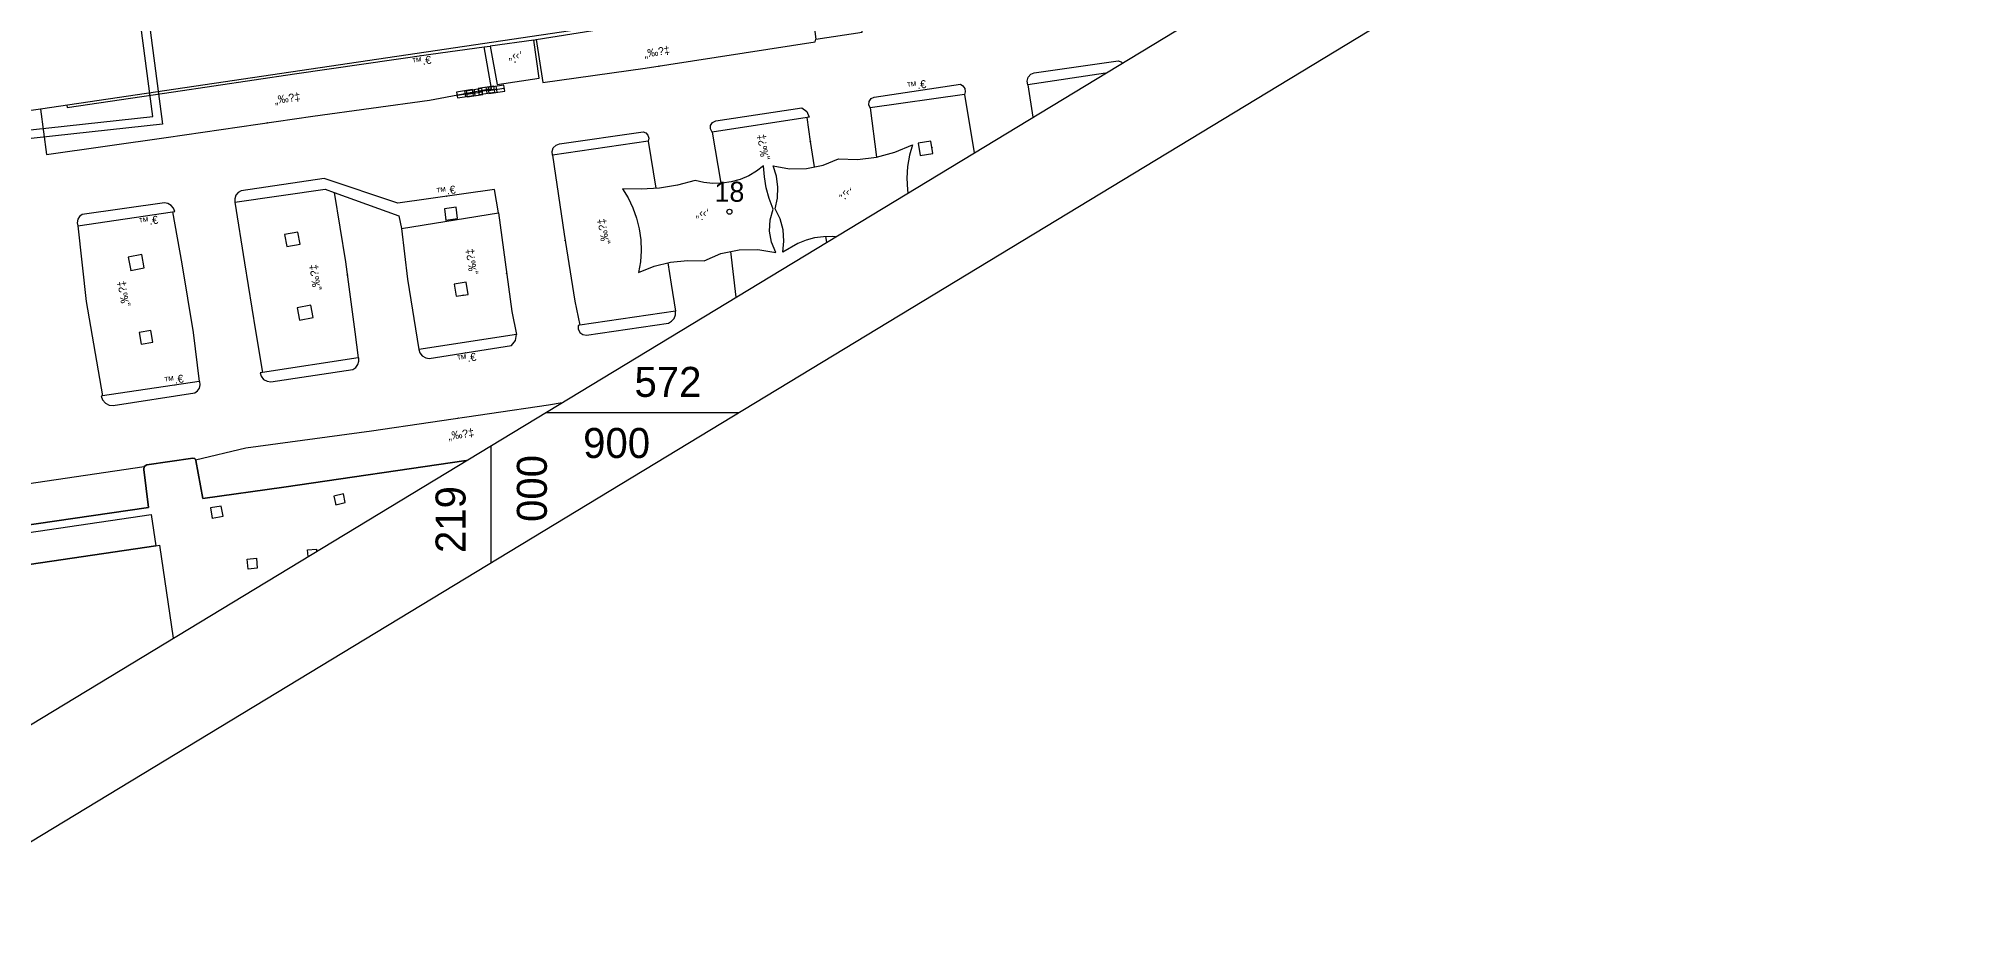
# Model space of a CAD drawing. Header units: metres. Extents: x 218299 to 220222, y 572714 to 574340.
# Drawn here: x 218954.7 to 219147, y 572848 to 572937.4 of the extents above; entities that cross this region are included whole.
import ezdxf
from ezdxf.enums import TextEntityAlignment as Align

# ---------------------------------------------------------------- set-up
doc = ezdxf.new("R2010")
doc.units = ezdxf.units.M
doc.header["$MEASUREMENT"] = 0
for name, color, linetype in [('1201', 7, 'Continuous'), ('1202', 7, 'Continuous'), ('1603', 44, 'Continuous'), ('6081', 1, 'CABLEUNDEXIST03'), ('A_POINTS', 2, 'Continuous'), ('M2200', 253, 'Continuous'), ('M2201', 253, 'Continuous'), ('M2207', 253, 'Continuous'), ('M2401', 7, 'Continuous'), ('M2404', 7, 'Continuous'), ('M2430', 253, 'Continuous'), ('M2602', 253, 'Continuous'), ('M4903', 253, 'Continuous'), ('M5250', 253, 'Continuous')]:
    doc.layers.add(name, color=color, linetype=linetype)
doc.styles.add('HEBTXT', font='HEBTXT')
doc.styles.add('MAVAT_HEBTXT', font='HEBTXT')
doc.linetypes.add('CABLEUNDEXIST03', pattern='A,3.5,[222,elecad.shx,S=0.01,R=0,X=0,Y=0],1.5', length=5)

# ---------------------------------------------------------------- blocks, each defined once
blk = doc.blocks.new('1603')
at = {"layer": 'A_POINTS'}
blk.add_circle((0, 0), 0.25, dxfattribs=at)
at = {"color": 0, "style": 'HEBTXT'}
blk.add_attdef('PARCEL_NUM', text='', height=2, dxfattribs=at).set_placement((0, 1), align=Align.CENTER)
at = {"color": 0, "style": 'HEBTXT', "flags": 1}
blk.add_attdef('LOT_NUM', text='', height=2, dxfattribs=at).set_placement((0, -2.5), align=Align.CENTER)
blk = doc.blocks.new('M2404')
blk.add_circle((0, 0), 0.025)
at = {"style": 'MAVAT_HEBTXT'}
blk.add_attdef('NAME', text='', height=0.8, dxfattribs=at).set_placement((0, 1.59), align=Align.MIDDLE)
blk = doc.blocks.new('M2207')
blk.add_circle((0, 0), 0.025)
at = {"style": 'MAVAT_HEBTXT'}
blk.add_attdef('NAME', text='', height=0.8, dxfattribs=at).set_placement((0, 1.59), align=Align.MIDDLE)
blk = doc.blocks.new('M5250')
blk.add_circle((0, 0), 0.025)
at = {"style": 'MAVAT_HEBTXT'}
blk.add_attdef('NAME', text='', height=0.8, dxfattribs=at).set_placement((0, 1.25), align=Align.MIDDLE)
blk = doc.blocks.new('M2430')
blk.add_circle((0, 0), 0.025)
at = {"style": 'MAVAT_HEBTXT'}
blk.add_attdef('NAME', text='', height=0.8, dxfattribs=at).set_placement((0, 1.25), align=Align.MIDDLE)
blk = doc.blocks.new('M4903')
blk.add_lwpolyline([(-1.6, -0.59), (1.6, -0.59), (1.6, 0.62), (-1.6, 0.62)], close=True)
for points in [[(-1.57, 0), (1.57, 0)], [(0, 0.62), (0, -0.59)]]:
    blk.add_lwpolyline(points)
at = {"style": 'MAVAT_HEBTXT', "flags": 1}
for tag, p in [('MARK', (0, 1.87)), ('IL', (0, -6.97))]:
    blk.add_attdef(tag, text='', height=0.8, dxfattribs=at).set_placement(p, align=Align.MIDDLE)
at = {"style": 'MAVAT_HEBTXT'}
for tag, p in [('HEIGHT', (0, -1.84)), ('NAME', (0, -4.41))]:
    blk.add_attdef(tag, text='', height=0.8, dxfattribs=at).set_placement(p, align=Align.MIDDLE)
blk = doc.blocks.new('111')
at = {"layer": 'M2200'}
blk.add_polyline3d([(218922.98, 572849.98, 568.72), (218921.54, 572849.77, 568.72), (218921.51, 572849.77, 568.72), (218921.39, 572849.75, 568.72), (218921.29, 572850.43, 568.73), (218917.03, 572879.37, 569.08), (218917.4, 572879.43, 569.08), (218966.48, 572886.66, 569.08), (218966.85, 572886.71, 569.08), (218968.22, 572877.42, 568.97)], dxfattribs=at)
at = {"layer": 'M2201'}
blk.add_polyline3d([(219043.55, 572943.47, 562.78), (218954.94, 572930.34, 562.78), (218953.06, 572930.06, 562.78)], dxfattribs=at)
at = {"layer": 'M2207'}
for points in [[(219004.26, 572937.25, 560.89), (219004.26, 572937.25, 560.89), (218999.89, 572936.64, 560.89), (218999.89, 572936.64, 560.89), (219000.61, 572932.81, 560.89), (219004.79, 572933.42, 560.89), (219004.26, 572937.25, 560.89)], [(219027.23, 572924.67, 563.05), (219026.53, 572924.13, 563.05), (219025.75, 572923.67, 563.05), (219024.9, 572923.31, 563.05), (219024, 572923.06, 563.05), (219023.08, 572922.92, 563.05), (219022.16, 572922.91, 563.05), (219021.25, 572923.01, 563.05), (219020.39, 572923.21, 563.05), (219018.63, 572922.74, 562.89), (219016.81, 572922.44, 562.74), (219014.98, 572922.32, 562.62), (219013.14, 572922.38, 562.51), (219013.7, 572921.46, 562.5), (219014.17, 572920.48, 562.49), (219014.54, 572919.44, 562.49), (219014.8, 572918.36, 562.51), (219014.95, 572917.26, 562.54), (219014.99, 572916.16, 562.58), (219014.91, 572915.07, 562.63), (219014.73, 572914.01, 562.69), (219016.29, 572914.62, 562.8), (219017.94, 572915.03, 562.96), (219019.61, 572915.21, 563.17), (219021.28, 572915.17, 563.41), (219022.96, 572915.88, 563.41), (219024.79, 572916.27, 563.41), (219026.65, 572916.31, 563.41), (219028.45, 572916, 563.41), (219028.01, 572917.02, 563.52), (219027.81, 572918.13, 563.62), (219027.88, 572919.27, 563.71), (219028.2, 572920.33, 563.77), (219027.79, 572921.39, 563.72), (219027.49, 572922.48, 563.58), (219027.31, 572923.58, 563.35)], [(218966.48, 572886.66, 563.59), (218917.4, 572879.43, 563.23), (218916.94, 572882.54, 563.23), (218919.67, 572882.95, 563.25), (218966.02, 572889.78, 563.59), (218966.48, 572886.66, 563.59)]]:
    blk.add_polyline3d(points, close=True, dxfattribs=at)
blk.add_polyline3d([(219034.41, 572917.55, 563.31), (219034.09, 572917.6, 563.32), (219033.21, 572917.57, 563.37), (219032.33, 572917.45, 563.42), (219031.47, 572917.22, 563.46), (219030.64, 572916.91, 563.51), (219029.16, 572916.03, 563.59), (219029.27, 572917.14, 563.58), (219029.18, 572918.27, 563.6), (219028.88, 572919.36, 563.67), (219028.39, 572920.35, 563.77), (219028.63, 572921.42, 563.6), (219028.67, 572922.53, 563.42), (219028.52, 572923.62, 563.24), (219028.19, 572924.66, 563.05), (219029.83, 572924.38, 563.05), (219031.52, 572924.4, 563.05), (219033.17, 572924.74, 563.05), (219034.72, 572925.35, 563.05), (219036.61, 572925.31, 562.85), (219038.51, 572925.54, 562.69), (219040.36, 572926.04, 562.58), (219042.11, 572926.78, 562.51), (219041.81, 572925.72, 562.33), (219041.62, 572924.59, 562.21), (219041.55, 572923.43, 562.16), (219041.61, 572922.26, 562.17), (219041.66, 572921.95, 562.19)], dxfattribs=at)
at = {"layer": 'M2401'}
for points in [[(219004.26, 572937.25, 558.46), (219004.5, 572937.29, 558.46), (219010.16, 572938.21, 558.46), (219016.55, 572939.19, 558.46), (219023.93, 572940.23, 558.46), (219031.91, 572941.45, 558.46), (219032.45, 572937.34, 558.37), (219032.45, 572937.34, 558.37), (219037.07, 572938.04, 558.28), (219037.07, 572938.04, 558.28), (219036.48, 572942.17, 558.46), (219044.15, 572943.3, 558.46), (219051.17, 572944.39, 558.46), (219058.3, 572945.47, 558.46), (219060.87, 572945.8, 558.55)], [(218957.58, 572930.73, 558.28), (218957.62, 572930.49, 558.28), (218968.23, 572932.08, 558.46), (218980.35, 572933.88, 558.46), (218993.97, 572935.84, 558.46), (218999.31, 572936.56, 558.46), (218999.89, 572936.64, 558.46)], [(219061.4, 572933.92, 558.79), (219053.65, 572932.78, 558.64), (219053.59, 572933.14, 558.63), (219053.69, 572933.53, 558.65), (219053.95, 572933.83, 558.69), (219054.28, 572933.98, 558.73), (219062.69, 572935.17, 558.82), (219062.98, 572935.05, 558.82), (219063.09, 572934.95, 558.82)], [(219047.31, 572931.79, 558.64), (219037.88, 572930.46, 558.55), (219037.75, 572930.75, 558.55), (219037.77, 572931.11, 558.55), (219037.98, 572931.4, 558.55), (219038.27, 572931.53, 558.55), (219046.91, 572932.83, 558.55), (219047.16, 572932.67, 558.54), (219047.35, 572932.4, 558.56), (219047.39, 572932.07, 558.6), (219047.31, 572931.79, 558.64)], [(219031.79, 572929.53, 558.55), (219031.59, 572929.5, 558.55), (219022.09, 572928.03, 558.55), (219021.91, 572928.35, 558.55), (219021.92, 572928.71, 558.55), (219022.13, 572929.01, 558.55), (219022.46, 572929.15, 558.55), (219031.06, 572930.48, 558.55), (219031.56, 572930.1, 558.55), (219031.79, 572929.53, 558.55)], [(219015.7, 572927.13, 558.46), (219006.13, 572925.74, 558.46), (219006.09, 572926.1, 558.46), (219006.21, 572926.46, 558.46), (219006.49, 572926.74, 558.46), (219006.82, 572926.86, 558.46), (219015.2, 572928.07, 558.46), (219015.46, 572927.95, 558.46), (219015.66, 572927.72, 558.46), (219015.75, 572927.42, 558.46), (219015.7, 572927.13, 558.46)], [(219000.32, 572922.3, 558.64), (218990.65, 572920.94, 558.55), (218983.3, 572923.41, 558.55), (218975.02, 572922.16, 558.55), (218974.72, 572922, 558.56), (218974.48, 572921.72, 558.55), (218974.37, 572921.37, 558.51), (218974.38, 572921.03, 558.46), (218983.41, 572922.32, 558.46), (218984.31, 572921.99, 558.48), (218990.75, 572919.66, 558.55), (218991.02, 572918.4, 558.55), (218991.02, 572918.4, 558.55), (219000.72, 572919.97, 558.55), (219000.72, 572919.97, 558.55), (219000.32, 572922.3, 558.64)], [(218958.67, 572918.68, 558.37), (218968.14, 572920.07, 558.46), (218968.38, 572920.1, 558.46), (218968.24, 572920.42, 558.51), (218968, 572920.7, 558.55), (218967.68, 572920.89, 558.56), (218967.34, 572920.98, 558.55), (218959.1, 572919.8, 558.46), (218958.84, 572919.61, 558.47), (218958.66, 572919.32, 558.45), (218958.6, 572918.98, 558.42), (218958.67, 572918.68, 558.37)], [(219018.44, 572910.12, 559.05), (219008.87, 572908.74, 558.96), (219008.69, 572908.71, 558.96), (219008.68, 572908.36, 558.96), (219008.85, 572908.01, 558.96), (219009.17, 572907.78, 558.96), (219009.51, 572907.73, 558.96), (219017.73, 572908.94, 558.96), (219018.04, 572909.13, 558.96), (219018.29, 572909.41, 558.97), (219018.43, 572909.77, 559.01), (219018.44, 572910.12, 559.05)], [(219002.54, 572907.81, 558.87), (219002.54, 572907.81, 558.87), (218992.77, 572906.31, 558.78), (218992.77, 572906.31, 558.78), (218992.87, 572905.96, 558.78), (218993.11, 572905.65, 558.78), (218993.45, 572905.46, 558.78), (218993.81, 572905.41, 558.78), (219002.02, 572906.7, 558.87), (219002.44, 572907.18, 558.87), (219002.54, 572907.81, 558.87)], [(218986.78, 572905.46, 558.78), (218986.71, 572905.45, 558.78), (218977.13, 572904.01, 558.69), (218976.9, 572903.97, 558.69), (218977.01, 572903.62, 558.69), (218977.25, 572903.31, 558.69), (218977.6, 572903.12, 558.69), (218977.96, 572903.07, 558.69), (218986.18, 572904.3, 558.69), (218986.45, 572904.51, 558.68), (218986.66, 572904.79, 558.7), (218986.77, 572905.12, 558.73), (218986.78, 572905.46, 558.78)], [(218997.51, 572895.18, 559.04), (218979.26, 572892.54, 558.82), (218971.16, 572891.39, 558.82), (218970.46, 572895.19, 558.73), (218970.38, 572895.39, 558.73), (218970.17, 572895.42, 558.73), (218965.57, 572894.77, 558.64), (218965.32, 572894.6, 558.64), (218965.26, 572894.29, 558.64), (218965.74, 572890.5, 558.64), (218928.36, 572885.06, 558.64)], [(218970.88, 572903.09, 558.6), (218970.82, 572903.08, 558.6), (218961.15, 572901.65, 558.6), (218961.02, 572901.63, 558.6), (218961.02, 572901.63, 558.6), (218961.15, 572901.25, 558.6), (218961.43, 572900.92, 558.6), (218961.81, 572900.72, 558.6), (218962.21, 572900.69, 558.6), (218970.38, 572901.96, 558.6), (218970.65, 572902.15, 558.6), (218970.84, 572902.43, 558.6), (218970.92, 572902.77, 558.6), (218970.88, 572903.09, 558.6)]]:
    blk.add_polyline3d(points, dxfattribs=at)
at = {"layer": 'M2404'}
for points in [[(219004.26, 572937.25, 558.46), (219004.5, 572937.29, 558.46), (219010.16, 572938.21, 558.46), (219016.55, 572939.19, 558.46), (219023.93, 572940.23, 558.46), (219031.91, 572941.45, 558.46), (219032.45, 572937.34, 558.37), (219032.45, 572937.34, 558.37), (219037.07, 572938.04, 558.28), (219037.07, 572938.04, 558.28), (219036.48, 572942.17, 558.46), (219044.15, 572943.3, 558.46), (219051.17, 572944.39, 558.46), (219058.3, 572945.47, 558.46), (219060.87, 572945.8, 558.55)], [(218957.58, 572930.73, 558.28), (218957.62, 572930.49, 558.28), (218968.23, 572932.08, 558.46), (218980.35, 572933.88, 558.46), (218993.97, 572935.84, 558.46), (218999.31, 572936.56, 558.46), (218999.89, 572936.64, 558.46)], [(219061.4, 572933.92, 558.79), (219053.65, 572932.78, 558.64), (219053.59, 572933.14, 558.63), (219053.69, 572933.53, 558.65), (219053.95, 572933.83, 558.69), (219054.28, 572933.98, 558.73), (219062.69, 572935.17, 558.82), (219062.98, 572935.05, 558.82), (219063.09, 572934.95, 558.82)], [(219047.31, 572931.79, 558.64), (219037.88, 572930.46, 558.55), (219037.75, 572930.75, 558.55), (219037.77, 572931.11, 558.55), (219037.98, 572931.4, 558.55), (219038.27, 572931.53, 558.55), (219046.91, 572932.83, 558.55), (219047.16, 572932.67, 558.54), (219047.35, 572932.4, 558.56), (219047.39, 572932.07, 558.6), (219047.31, 572931.79, 558.64)], [(219031.79, 572929.53, 558.55), (219031.59, 572929.5, 558.55), (219022.09, 572928.03, 558.55), (219021.91, 572928.35, 558.55), (219021.92, 572928.71, 558.55), (219022.13, 572929.01, 558.55), (219022.46, 572929.15, 558.55), (219031.06, 572930.48, 558.55), (219031.56, 572930.1, 558.55), (219031.79, 572929.53, 558.55)], [(219015.7, 572927.13, 558.46), (219006.13, 572925.74, 558.46), (219006.09, 572926.1, 558.46), (219006.21, 572926.46, 558.46), (219006.49, 572926.74, 558.46), (219006.82, 572926.86, 558.46), (219015.2, 572928.07, 558.46), (219015.46, 572927.95, 558.46), (219015.66, 572927.72, 558.46), (219015.75, 572927.42, 558.46), (219015.7, 572927.13, 558.46)], [(219000.32, 572922.3, 558.64), (218990.65, 572920.94, 558.55), (218983.3, 572923.41, 558.55), (218975.02, 572922.16, 558.55), (218974.72, 572922, 558.56), (218974.48, 572921.72, 558.55), (218974.37, 572921.37, 558.51), (218974.38, 572921.03, 558.46), (218983.41, 572922.32, 558.46), (218984.31, 572921.99, 558.48), (218990.75, 572919.66, 558.55), (218991.02, 572918.4, 558.55), (218991.02, 572918.4, 558.55), (219000.72, 572919.97, 558.55), (219000.72, 572919.97, 558.55), (219000.32, 572922.3, 558.64)], [(218958.67, 572918.68, 558.37), (218968.14, 572920.07, 558.46), (218968.38, 572920.1, 558.46), (218968.24, 572920.42, 558.51), (218968, 572920.7, 558.55), (218967.68, 572920.89, 558.56), (218967.34, 572920.98, 558.55), (218959.1, 572919.8, 558.46), (218958.84, 572919.61, 558.47), (218958.66, 572919.32, 558.45), (218958.6, 572918.98, 558.42), (218958.67, 572918.68, 558.37)], [(219018.44, 572910.12, 559.05), (219008.87, 572908.74, 558.96), (219008.69, 572908.71, 558.96), (219008.68, 572908.36, 558.96), (219008.85, 572908.01, 558.96), (219009.17, 572907.78, 558.96), (219009.51, 572907.73, 558.96), (219017.73, 572908.94, 558.96), (219018.04, 572909.13, 558.96), (219018.29, 572909.41, 558.97), (219018.43, 572909.77, 559.01), (219018.44, 572910.12, 559.05)], [(219002.54, 572907.81, 558.87), (219002.54, 572907.81, 558.87), (218992.77, 572906.31, 558.78), (218992.77, 572906.31, 558.78), (218992.87, 572905.96, 558.78), (218993.11, 572905.65, 558.78), (218993.45, 572905.46, 558.78), (218993.81, 572905.41, 558.78), (219002.02, 572906.7, 558.87), (219002.44, 572907.18, 558.87), (219002.54, 572907.81, 558.87)], [(218986.78, 572905.46, 558.78), (218986.71, 572905.45, 558.78), (218977.13, 572904.01, 558.69), (218976.9, 572903.97, 558.69), (218977.01, 572903.62, 558.69), (218977.25, 572903.31, 558.69), (218977.6, 572903.12, 558.69), (218977.96, 572903.07, 558.69), (218986.18, 572904.3, 558.69), (218986.45, 572904.51, 558.68), (218986.66, 572904.79, 558.7), (218986.77, 572905.12, 558.73), (218986.78, 572905.46, 558.78)], [(218928.36, 572885.06, 558.64), (218965.74, 572890.5, 558.64), (218965.26, 572894.29, 558.64), (218965.32, 572894.6, 558.64), (218965.57, 572894.77, 558.64), (218970.17, 572895.42, 558.73), (218970.38, 572895.39, 558.73), (218970.46, 572895.19, 558.73), (218971.16, 572891.39, 558.82), (218979.26, 572892.54, 558.82), (218997.51, 572895.18, 559.04)], [(218970.88, 572903.09, 558.6), (218970.82, 572903.08, 558.6), (218961.15, 572901.65, 558.6), (218961.02, 572901.63, 558.6), (218961.02, 572901.63, 558.6), (218961.15, 572901.25, 558.6), (218961.43, 572900.92, 558.6), (218961.81, 572900.72, 558.6), (218962.21, 572900.69, 558.6), (218970.38, 572901.96, 558.6), (218970.65, 572902.15, 558.6), (218970.84, 572902.43, 558.6), (218970.92, 572902.77, 558.6), (218970.88, 572903.09, 558.6)]]:
    blk.add_polyline3d(points, dxfattribs=at)
at = {"layer": 'M2430'}
for points in [[(218954.94, 572930.34, 558.28), (218955.53, 572925.8, 558.1), (218967.5, 572927.5, 558.28), (218982.17, 572929.62, 558.28), (218993.82, 572931.24, 558.1), (219000.02, 572932.41, 558.1), (218999.31, 572936.56, 558.28)], [(219004.5, 572937.29, 558.28), (219005.16, 572933.01, 558.1), (219015.4, 572934.42, 558.28), (219032.4, 572937.07, 558.19), (219032.45, 572937.34, 558.19)], [(219053.65, 572932.78, 558.6), (219054.14, 572929.52, 558.72)], [(219047.31, 572931.79, 558.51), (219048.28, 572925.96, 558.66)], [(219032.32, 572924.56, 558.46), (219031.91, 572927.11, 558.33), (219031.59, 572929.5, 558.42)], [(219037.88, 572930.46, 558.42), (219038.51, 572925.54, 558.6)], [(219015.7, 572927.13, 558.33), (219016.46, 572922.42, 558.48)], [(219022.09, 572928.03, 558.42), (219022.94, 572922.92, 558.53)], [(219006.13, 572925.74, 558.33), (219007.29, 572917.82, 558.51), (219008.35, 572911.12, 558.69), (219008.87, 572908.74, 558.78)], [(218984.31, 572921.99, 558.33), (218985.45, 572915.07, 558.42), (218986.37, 572908.05, 558.51), (218986.71, 572905.45, 558.6)], [(218968.14, 572920.07, 558.42), (218969.06, 572914.85, 558.42), (218970.22, 572907.99, 558.51), (218970.82, 572903.08, 558.51)], [(218974.38, 572921.03, 558.33), (218975.35, 572914.95, 558.42), (218976.43, 572908.15, 558.51), (218977.13, 572904.01, 558.51)], [(219000.72, 572919.97, 558.51), (219002.06, 572910.11, 558.6), (219002.54, 572907.81, 558.69)], [(218958.67, 572918.68, 558.24), (218959.52, 572911.09, 558.33), (218961.15, 572901.65, 558.51)], [(218991.02, 572918.4, 558.42), (218991.63, 572913.33, 558.42), (218992.77, 572906.31, 558.6)], [(219033.55, 572917.03, 558.83), (219033.46, 572917.58, 558.81)], [(219023.91, 572916.08, 558.75), (219024.45, 572911.52, 558.94)], [(219017.65, 572914.96, 558.71), (219017.99, 572912.82, 558.78), (219018.44, 572910.12, 558.87)], [(218970.43, 572895.27, 558.46), (218975.47, 572896.47, 558.64), (218988.02, 572898.17, 558.73), (219005.73, 572900.77, 559.09), (219007.08, 572900.98, 559.09)], [(218928.36, 572885.06, 558.37), (218927.83, 572889.22, 558.37), (218943.85, 572891.42, 558.37), (218965.32, 572894.6, 558.55)]]:
    blk.add_polyline3d(points, dxfattribs=at)
at = {"layer": 'M2602'}
for points in [[(218976.53, 572885.42, 559.9), (218976.61, 572884.42, 559.9), (218975.7, 572884.34, 559.9), (218975.61, 572885.34, 559.9), (218976.53, 572885.42, 559.9)], [(218981.7, 572885.59, 559.99), (218981.65, 572886.26, 559.99), (218982.53, 572886.33, 559.99)], [(218982.53, 572886.33, 559.99), (218982.55, 572886.1, 559.99)]]:
    blk.add_polyline3d(points, dxfattribs=at)
at = {"layer": 'M5250'}
for points in [[(219043.96, 572927.14, 558.55), (219042.69, 572926.93, 558.55), (219042.89, 572925.69, 558.55), (219044.16, 572925.89, 558.55), (219043.96, 572927.14, 558.55)], [(218996.49, 572920.53, 558.55), (218995.32, 572920.37, 558.55), (218995.48, 572919.24, 558.55), (218996.64, 572919.4, 558.55), (218996.49, 572920.53, 558.55)], [(218980.66, 572918.03, 558.37), (218979.35, 572917.78, 558.37), (218979.57, 572916.58, 558.37), (218980.89, 572916.83, 558.37), (218980.66, 572918.03, 558.37)], [(218965.06, 572915.79, 558.37), (218963.72, 572915.53, 558.37), (218963.98, 572914.21, 558.37), (218965.31, 572914.46, 558.37), (218965.06, 572915.79, 558.37)], [(218997.5, 572913.02, 558.55), (218996.3, 572912.83, 558.55), (218996.49, 572911.62, 558.55), (218997.7, 572911.81, 558.55), (218997.5, 572913.02, 558.55)], [(218981.96, 572910.73, 558.46), (218980.59, 572910.47, 558.46), (218980.83, 572909.24, 558.46), (218982.19, 572909.49, 558.46), (218981.96, 572910.73, 558.46)], [(218965.98, 572908.19, 558.37), (218964.81, 572907.99, 558.37), (218965.01, 572906.82, 558.37), (218966.18, 572907.02, 558.37), (218965.98, 572908.19, 558.37)], [(218973.01, 572890.64, 558.71), (218971.94, 572890.45, 558.71), (218972.12, 572889.43, 558.71), (218973.19, 572889.62, 558.71), (218973.01, 572890.64, 558.71)], [(218985.22, 572891.85, 558.89), (218984.28, 572891.64, 558.89), (218984.47, 572890.77, 558.89), (218985.41, 572890.98, 558.89), (218985.22, 572891.85, 558.89)]]:
    blk.add_polyline3d(points, dxfattribs=at)
at = {"layer": 'M2207'}
ref = blk.add_blockref('M2207', (219002.39, 572935.04), dxfattribs=dict(at, xscale=0.5, yscale=0.5, zscale=0.5))
ref.add_attrib('NAME', '„‹‹‘', dxfattribs={"layer": '0', "height": 0.8, "style": 'MAVAT_HEBTXT'}).set_placement((219002.39, 572935.67), align=Align.MIDDLE)
ref = blk.add_blockref('M2207', (219035.4, 572921.39), dxfattribs=dict(at, xscale=0.5, yscale=0.5, zscale=0.5))
ref.add_attrib('NAME', '„‹‹‘', dxfattribs={"layer": '0', "height": 0.8, "style": 'MAVAT_HEBTXT'}).set_placement((219035.4, 572922.01), align=Align.MIDDLE)
ref = blk.add_blockref('M2207', (219021.09, 572919.27), dxfattribs=dict(at, xscale=0.5, yscale=0.5, zscale=0.5))
ref.add_attrib('NAME', '„‹‹‘', dxfattribs={"layer": '0', "height": 0.8, "style": 'MAVAT_HEBTXT'}).set_placement((219021.09, 572919.9), align=Align.MIDDLE)
at = {"layer": 'M2404'}
ref = blk.add_blockref('M2404', (218992.95, 572935.69), dxfattribs=dict(at, xscale=0.5, yscale=0.5, zscale=0.5))
ref.add_attrib('NAME', '™.€', dxfattribs={"layer": '0', "height": 0.8, "rotation": 8.1116, "style": 'MAVAT_HEBTXT'}).set_placement((218993.03, 572935.15), align=Align.MIDDLE)
ref = blk.add_blockref('M2404', (219042.58, 572932.18), dxfattribs=dict(at, xscale=0.5, yscale=0.5, zscale=0.5))
ref.add_attrib('NAME', '™.€', dxfattribs={"layer": '0', "height": 0.8, "rotation": 7.9933, "style": 'MAVAT_HEBTXT'}).set_placement((219042.5, 572932.73), align=Align.MIDDLE)
ref = blk.add_blockref('M2404', (218995.54, 572921.63), dxfattribs=dict(at, xscale=0.5, yscale=0.5, zscale=0.5))
ref.add_attrib('NAME', '™.€', dxfattribs={"layer": '0', "height": 0.8, "rotation": 8.4468, "style": 'MAVAT_HEBTXT'}).set_placement((218995.46, 572922.17), align=Align.MIDDLE)
ref = blk.add_blockref('M2404', (218965.64, 572919.7), dxfattribs=dict(at, xscale=0.5, yscale=0.5, zscale=0.5))
ref.add_attrib('NAME', '™.€', dxfattribs={"layer": '0', "height": 0.8, "rotation": 8.3997, "style": 'MAVAT_HEBTXT'}).set_placement((218965.72, 572919.15), align=Align.MIDDLE)
ref = blk.add_blockref('M2404', (218997.44, 572905.98), dxfattribs=dict(at, xscale=0.5, yscale=0.5, zscale=0.5))
ref.add_attrib('NAME', '™.€', dxfattribs={"layer": '0', "height": 0.8, "rotation": 8.9295, "style": 'MAVAT_HEBTXT'}).set_placement((218997.52, 572905.43), align=Align.MIDDLE)
ref = blk.add_blockref('M2404', (218968.34, 572902.71), dxfattribs=dict(at, xscale=0.5, yscale=0.5, zscale=0.5))
ref.add_attrib('NAME', '™.€', dxfattribs={"layer": '0', "height": 0.8, "rotation": 8.3997, "style": 'MAVAT_HEBTXT'}).set_placement((218968.26, 572903.26), align=Align.MIDDLE)
at = {"layer": 'M2430'}
ref = blk.add_blockref('M2430', (219016.78, 572934.63), dxfattribs=dict(at, xscale=0.5, yscale=0.5, zscale=0.5))
ref.add_attrib('NAME', '„‰\x90‡', dxfattribs={"layer": '0', "height": 0.8, "rotation": 8.8887, "style": 'MAVAT_HEBTXT'}).set_placement((219016.57, 572936.02), align=Align.MIDDLE)
ref = blk.add_blockref('M2430', (218977.61, 572928.97), dxfattribs=dict(at, xscale=0.5, yscale=0.5, zscale=0.5))
ref.add_attrib('NAME', '„‰\x90‡', dxfattribs={"layer": '0', "height": 0.8, "rotation": 8.2364, "style": 'MAVAT_HEBTXT'}).set_placement((218979.62, 572931.37), align=Align.MIDDLE)
ref = blk.add_blockref('M2430', (219031.91, 572927.11), dxfattribs=dict(at, xscale=0.5, yscale=0.5, zscale=0.5))
ref.add_attrib('NAME', '„‰\x90‡', dxfattribs={"layer": '0', "height": 0.8, "rotation": 98.7692, "style": 'MAVAT_HEBTXT'}).set_placement((219027.22, 572926.54), align=Align.MIDDLE)
ref = blk.add_blockref('M2430', (219007.38, 572917.22), dxfattribs=dict(at, xscale=0.5, yscale=0.5, zscale=0.5))
ref.add_attrib('NAME', '„‰\x90‡', dxfattribs={"layer": '0', "height": 0.8, "rotation": 98.9713, "style": 'MAVAT_HEBTXT'}).set_placement((219011.26, 572918.1), align=Align.MIDDLE)
ref = blk.add_blockref('M2430', (219001.55, 572913.88), dxfattribs=dict(at, xscale=0.5, yscale=0.5, zscale=0.5))
ref.add_attrib('NAME', '„‰\x90‡', dxfattribs={"layer": '0', "height": 0.8, "rotation": 97.7692, "style": 'MAVAT_HEBTXT'}).set_placement((218998.07, 572915.09), align=Align.MIDDLE)
ref = blk.add_blockref('M2430', (218985.62, 572913.74), dxfattribs=dict(at, xscale=0.5, yscale=0.5, zscale=0.5))
ref.add_attrib('NAME', '„‰\x90‡', dxfattribs={"layer": '0', "height": 0.8, "rotation": 97.4694, "style": 'MAVAT_HEBTXT'}).set_placement((218982.44, 572913.51), align=Align.MIDDLE)
ref = blk.add_blockref('M2430', (218959.68, 572910.13), dxfattribs=dict(at, xscale=0.5, yscale=0.5, zscale=0.5))
ref.add_attrib('NAME', '„‰\x90‡', dxfattribs={"layer": '0', "height": 0.8, "rotation": 99.8428, "style": 'MAVAT_HEBTXT'}).set_placement((218963.28, 572911.88), align=Align.MIDDLE)
ref = blk.add_blockref('M2430', (218996.71, 572899.45), dxfattribs=dict(at, xscale=0.5, yscale=0.5, zscale=0.5))
ref.add_attrib('NAME', '„‰\x90‡', dxfattribs={"layer": '0', "height": 0.8, "rotation": 8.3597, "style": 'MAVAT_HEBTXT'}).set_placement((218996.99, 572897.77, 0.09), align=Align.MIDDLE)
at = {"layer": 'M4903'}
for p, xscale, yscale, zscale, rotation in [((219000.52, 572932.31, 558.17), 0.4999999999999999, 0.4999999999999999, 0.4999999999999999, 8.496673357822704), ((218997.38, 572931.86, 558.08), 0.5, 0.5, 0.5, 8.53016106768266), ((218998.33, 572931.96, 558.08), 0.4999999999999999, 0.4999999999999999, 0.4999999999999999, 8.496673357822704), ((218999.52, 572932.22, 558.17), 0.4999999999999999, 0.4999999999999999, 0.4999999999999999, 8.496673357822704)]:
    blk.add_blockref('M4903', p, dxfattribs=dict(at, xscale=xscale, yscale=yscale, zscale=zscale, rotation=rotation))
at = {"layer": 'M5250', "xscale": 0.5, "yscale": 0.5, "zscale": 0.5}
for p in [(219044.07, 572926.48, 558.55), (218995.48, 572919.24, 558.55), (218980.37, 572916.73, 558.37), (218963.98, 572914.21, 558.37), (218997.17, 572911.73, 558.55), (218981.6, 572909.38, 558.46), (218965.61, 572906.92, 558.37), (218984.47, 572890.77, 558.89), (218972.12, 572889.43, 558.71)]:
    blk.add_blockref('M5250', p, dxfattribs=at)

msp = doc.modelspace()

# ---------------------------------------------------------------- linework, layer by layer
at = {"layer": '1201'}
for points in [[(219005.4621, 572900), (219024.7487, 572900)], [(219000, 572884.9932), (219000, 572896.688)]]:
    msp.add_lwpolyline(points, dxfattribs=at)
at = {"layer": '1202'}
for points in [[(218726.735, 572719.2942), (220113.8457, 573560.3928), (219685.6545, 574266.551), (218298.5438, 573425.4525)], [(218730.1009, 572733.03), (220100.1099, 573563.7586), (219682.2886, 574252.8152), (218312.2795, 573422.0866)]]:
    msp.add_lwpolyline(points, close=True, dxfattribs=at)
at = {"layer": '6081'}
for points in [[(218959.6262, 572963.5215), (218962.8674, 572961.3728), (218967.1283, 572928.8276), (218912.73, 572922.9085), (218845.7729, 572913.0721), (218791.2363, 572904.1888), (218792.8765, 572893.8189), (218795.5596, 572876.5565), (218798.5289, 572856.8014), (218801.2002, 572837.6874), (218798.78, 572826.793), (218795.518, 572823.274), (218791.941, 572820.464), (218786.995, 572818.4734), (218777.713, 572816.826), (218765.783, 572815.118), (218749.708, 572812.544), (218737.734, 572810.77), (218717.665, 572807.781), (218698.507, 572804.879), (218687.548, 572803.2296)], [(218788.6605, 572909.8352), (218788.8425, 572910.4045), (218790.3735, 572911.0054), (218791.3259, 572905.0123), (218845.6412, 572913.9221), (218912.6209, 572923.7618), (218966.1613, 572929.5876), (218962.0813, 572960.7515), (218959.0162, 572963.5215)]]:
    msp.add_lwpolyline(points, dxfattribs=at)

# ---------------------------------------------------------------- block references
msp.add_blockref('111', (0, 0))
at = {"layer": '1603'}
msp.add_blockref('1603', (219023.8162, 572920.0741), dxfattribs=at).add_auto_attribs({'PARCEL_NUM': '18'})

# ---------------------------------------------------------------- texts
at = {"layer": '1201'}
msp.add_text('572', height=3, dxfattribs=at).set_placement((219017.6706, 572901.5555), align=Align.CENTER)
msp.add_text('900', height=3, dxfattribs=at).set_placement((219012.5401, 572898.4445), align=Align.TOP_CENTER)
msp.add_text('000', height=3, rotation=90, dxfattribs=at).set_placement((219002.5652, 572892.3961), align=Align.TOP_CENTER)
msp.add_text('219', height=3, rotation=90, dxfattribs=at).set_placement((218997.4348, 572889.2851), align=Align.CENTER)

doc.saveas('drawing.dxf')
